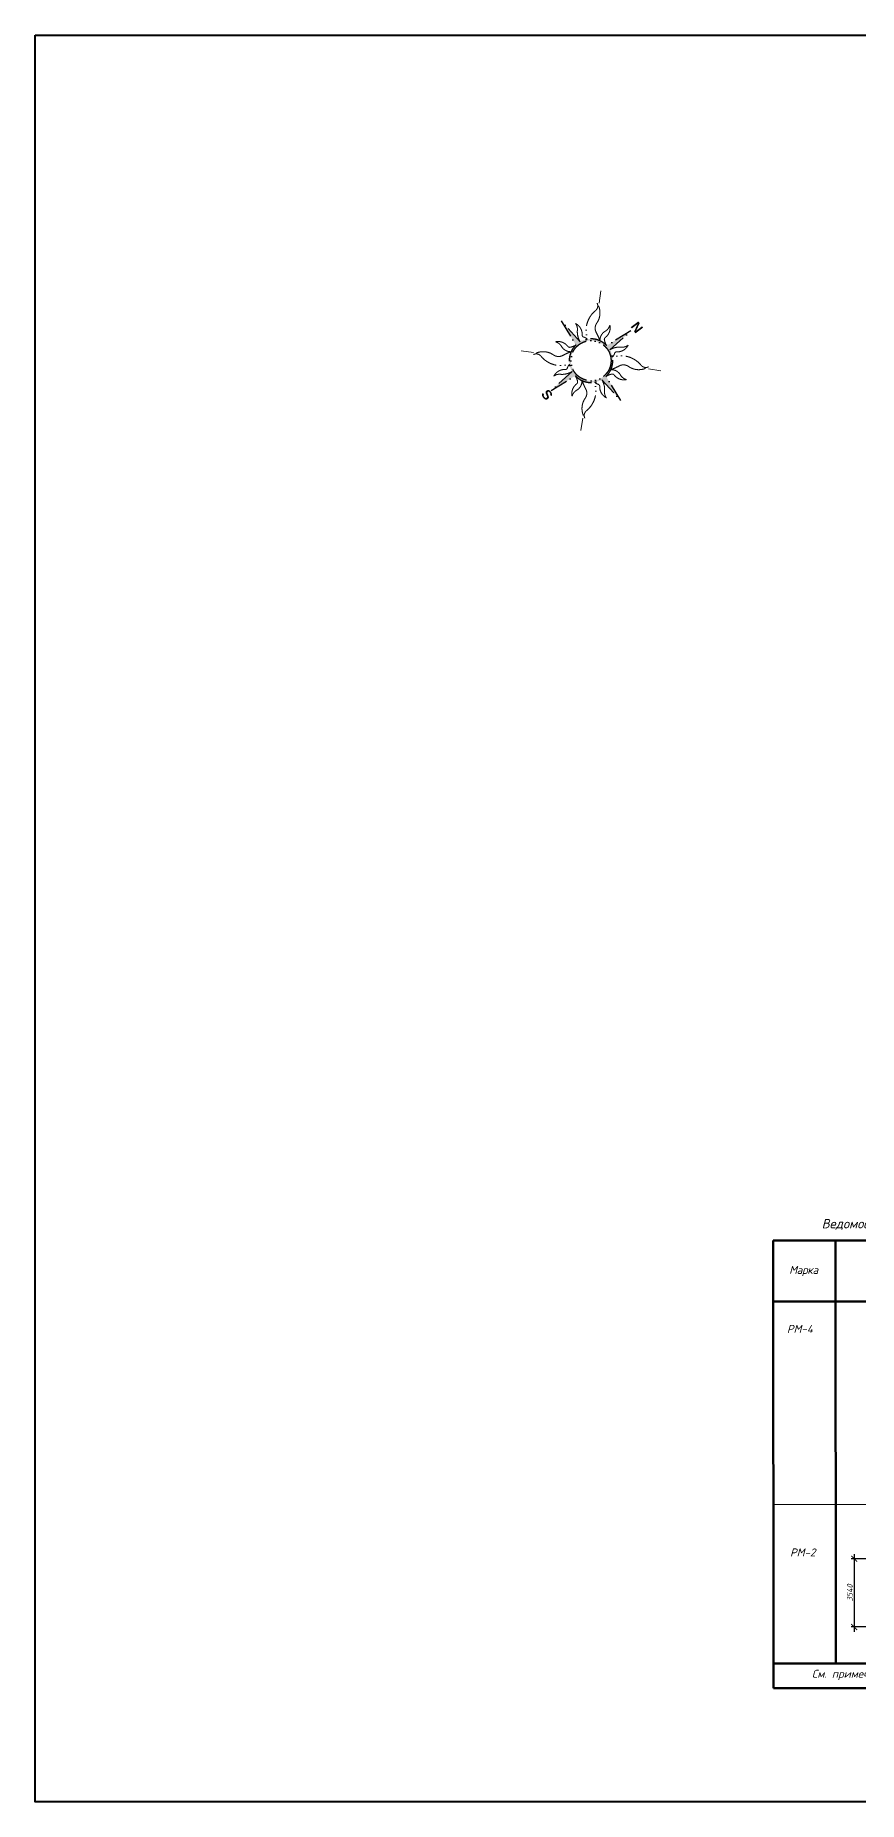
# Model space of a CAD drawing. Header units: millimetres. Extents: x -82276 to 69119, y 30132 to 86759.
# Drawn here: x -82276 to -55870, y 30132 to 86759 of the extents above; entities that cross this region are included whole.
import ezdxf

# ---------------------------------------------------------------- set-up
doc = ezdxf.new("R2010")
doc.units = ezdxf.units.MM
doc.header["$MEASUREMENT"] = 0
doc.linetypes.add('ACAD_ISO14W100', pattern=[24, 12, -3, 0, -3, 0, -3, 0, -3])
doc.layers.get('0').update_dxf_attribs({"lineweight": 5})
for name, color, linetype, lineweight in [('#Рамка', 7, 'Continuous', 50), ('k_ Рамка', 7, 'Continuous', 50), ('размеры', 7, 'Continuous', 5), ('стены наруж_Ном._пера__97', 7, 'Continuous', 5)]:
    doc.layers.add(name, color=color, linetype=linetype, lineweight=lineweight)
doc.layers.add('Block01', color=7, linetype='Continuous')
doc.layers.add('текст', color=7, linetype='Continuous')
doc.styles.add('GOST 2.304', font='isocpeui.ttf')
doc.styles.get("Standard").update_dxf_attribs({"font": 'isocpeui.ttf'})
doc.styles.add('STEP PR', font='isocpeui.ttf')
doc.dimstyles.new('SPDS', dxfattribs={"dimscale": 50, "dimtxt": 2.5, "dimasz": 2.5, "dimexe": 1.25, "dimexo": 0.625, "dimtad": 1, "dimdec": 0, "dimrnd": 0.001, "dimtxsty": 'STEP PR', "dimblk": 'ARCHTICK', "dimcen": 2.5, "dimdle": 2, "dimclrd": 256, "dimclre": 256, "dimclrt": 7, "dimadec": 0, "dimazin": 2, "dimtfac": 0.75, "dimtdec": 0, "dimtmove": 1, "dimatfit": 3, "dimfxl": 1, "dimtolj": 1, "dimarcsym": 1})

# ---------------------------------------------------------------- blocks, each defined once
blk = doc.blocks.new('Roza vetrov')
at = {"layer": 'Block01', "linetype": 'ACAD_ISO14W100', "true_color": 0xff9c38}
h = blk.add_hatch(color=30, dxfattribs=at)
h.paths.add_polyline_path([(18.4, 27.8), (6.5, 13, 0.343879), (-11.1, 9.5), (-27.8, 18.4), (-13, 6.5, 0.343879), (-9.5, -11.1), (-18.4, -27.8), (-6.5, -13, 0.343879), (11.1, -9.5), (27.8, -18.4), (13, -6.5, 0.343879), (9.5, 11.1)])
h.paths.add_polyline_path([(13.4, 1.3, -1), (-13.4, -1.3, -1)], flags=16)
at = {"layer": 'Block01', "color": 30, "linetype": 'ACAD_ISO14W100', "lineweight": 20, "true_color": 0xff9c38}
for points in [[(-11.1, 9.5, -0.147145), (-15.3, 15.7, 0.199542), (-18, 19.9, -0.291773), (-11.3, 14.2, 0.285284), (-10.1, 13.2, -0.119553), (-7, 12.7, -0.314789), (-8.4, 32.5, 0.353365), (-9.1, 37.6, -0.305908), (-4.8, 24.9, 0.281282), (-3.1, 19, -0.036464), (1.2, 14.5, -0.28414), (2.4, 21.8, 0.199542), (3.9, 26.6, -0.291773), (3.8, 17.8, 0.285284), (3.7, 16.2, 0.090517), (6.5, 13)], [(9.5, 11.1, -0.147145), (15.7, 15.3, 0.199542), (19.9, 18, -0.291773), (14.2, 11.3, 0.285284), (13.2, 10.1, -0.119553), (12.7, 7, -0.314789), (32.5, 8.4, 0.353365), (37.6, 9.1, -0.305908), (24.9, 4.8, 0.281282), (19, 3.1, -0.036464), (14.5, -1.2, -0.28414), (21.8, -2.4, 0.199542), (26.6, -3.9, -0.291773), (17.8, -3.8, 0.285284), (16.2, -3.7, 0.090517), (13, -6.5)], [(-9.5, -11.1, -0.147145), (-15.7, -15.3, 0.199542), (-19.9, -18, -0.291773), (-14.2, -11.3, 0.285284), (-13.2, -10.1, -0.119553), (-12.7, -7, -0.314789), (-32.5, -8.4, 0.353365), (-37.6, -9.1, -0.305908), (-24.9, -4.8, 0.281282), (-19, -3.1, -0.036464), (-14.5, 1.2, -0.28414), (-21.8, 2.4, 0.199542), (-26.6, 3.9, -0.291773), (-17.8, 3.8, 0.285284), (-16.2, 3.7, 0.090517), (-13, 6.5)], [(11.1, -9.5, -0.147145), (15.3, -15.7, 0.199542), (18, -19.9, -0.291773), (11.3, -14.2, 0.285284), (10.1, -13.2, -0.119553), (7, -12.7, -0.314789), (8.4, -32.5, 0.353365), (9.1, -37.6, -0.305908), (4.8, -24.9, 0.281282), (3.1, -19, -0.036464), (-1.2, -14.5, -0.28414), (-2.4, -21.8, 0.199542), (-3.9, -26.6, -0.291773), (-3.8, -17.8, 0.285284), (-3.7, -16.2, 0.090517), (-6.5, -13)]]:
    blk.add_lwpolyline(points, format="xyb", dxfattribs=at)
for points in [[(-7.8, 38), (-9.4, 46.2)], [(38, 7.8), (46.2, 9.4)], [(-38, -7.8), (-46.2, -9.4)], [(7.8, -38), (9.4, -46.2)]]:
    blk.add_lwpolyline(points, dxfattribs=at)
at = {"layer": 'Block01', "color": 30, "linetype": 'ACAD_ISO14W100', "true_color": 0xff9c38}
blk.add_lwpolyline([(6.5, 13, 0.343879), (-11.1, 9.5), (-27.8, 18.4), (-13, 6.5, 0.343879), (-9.5, -11.1), (-18.4, -27.8), (-6.5, -13, 0.343879), (11.1, -9.5), (27.8, -18.4), (13, -6.5, 0.343879), (9.5, 11.1), (18.4, 27.8)], format="xyb", close=True, dxfattribs=at)
blk.add_circle((0, 0), 13.4, dxfattribs=at)
at = {"layer": 'Block01', "color": 30, "true_color": 0xff9c38, "char_height": 6.375, "width": 5.657, "attachment_point": 1, "rotation": 326.5193}
for s, insert in [('{\\fArial|b1|i0|c0|p34;N}', (20.5, 35.7)), ('{\\fArial|b1|i0|c0|p34;S}', (-20.7, -27))]:
    blk.add_mtext(s, dxfattribs=dict(at, insert=insert))
blk = doc.blocks.new('_ArchTick')
at = {"color": 0, "linetype": 'ByBlock', "const_width": 0.15}
blk.add_lwpolyline([(-0.5, -0.5), (0.5, 0.5)], dxfattribs=at)
blk = doc.blocks.new('*D427')
at = {"layer": 'Defpoints', "color": 0, "transparency": 16777216}
for p in [(-54818, 37921), (-56015, 35732), (-54818, 35732)]:
    blk.add_point(p, dxfattribs=at)
at = {"layer": 'размеры', "lineweight": -2, "transparency": 16777216}
for p, q in [((-56015, 38071), (-56015, 35582)), ((-54865, 37921), (-56108, 37921)), ((-54865, 35732), (-56108, 35732))]:
    blk.add_line(p, q, dxfattribs=at)
at = {"layer": 'размеры', "lineweight": -2, "transparency": 16777216, "xscale": 187.5, "yscale": 187.5, "zscale": 187.5}
for p, rotation in [((-56015, 37921), 90), ((-56015, 35732), 270)]:
    blk.add_blockref('_ArchTick', p, dxfattribs=dict(at, rotation=rotation))
at = {"layer": 'размеры', "color": 7, "transparency": 16777216, "insert": (-56155, 36826), "char_height": 187.5, "attachment_point": 5, "rotation": 90, "style": 'STEP PR'}
blk.add_mtext('\\A1;3540', dxfattribs=at)

msp = doc.modelspace()

# ---------------------------------------------------------------- linework, layer by layer
at = {"layer": '#Рамка', "linetype": 'Continuous', "ltscale": 100}
for p, q in [((-58613.6, 48119.8), (-45613.6, 48119.8)), ((-58613.6, 48119.8), (-58597.5, 33767.9)), ((-56613.6, 48119.8), (-56598.5, 34561.4)), ((-58613.6, 46169.8), (-45613.6, 46169.8)), ((-58597.5, 34561.4), (-45597.5, 34561.4)), ((-58597.5, 33767.9), (-45597.5, 33767.9))]:
    msp.add_line(p, q, dxfattribs=at)
at = {"linetype": 'Continuous'}
msp.add_line((-58604.1, 39656.6), (-45604.1, 39656.6), dxfattribs=at)
at = {"layer": 'стены наруж_Ном._пера__97', "color": 3, "lineweight": 40}
msp.add_lwpolyline([(-82275.7, 86759), (55717.2, 86759), (55717.2, 30132.2), (-82275.7, 30132.2)], close=True, dxfattribs=at)

# ---------------------------------------------------------------- block references
at = {"xscale": 47.99999999171308, "yscale": 47.99999999171308, "zscale": 47.99999999171308, "rotation": 340.3516108222644}
msp.add_blockref('Roza vetrov', (-64455.3, 76328.3), dxfattribs=at)

# ---------------------------------------------------------------- texts
at = {"layer": 'k_ Рамка', "color": 7, "insert": (-53587.2, 48620.6), "char_height": 300, "width": 8700, "attachment_point": 5, "style": 'STEP PR'}
msp.add_mtext('Ведомость перемычек (продолжение)', dxfattribs=at)
at = {"layer": 'текст', "ltscale": 100, "insert": (-57638.7, 47144.8), "char_height": 256.564, "width": 6700, "attachment_point": 5, "style": 'GOST 2.304'}
msp.add_mtext('{\\T0.95;Марка}', dxfattribs=at)
at = {"layer": 'текст', "ltscale": 100, "char_height": 256.564, "attachment_point": 1, "style": 'GOST 2.304'}
for s, width, heights, insert in [('\\pi561.12;РМ-4', 1970.449, [2370.7], (-58732, 45415.7)), ('\\pi985.22;\\P\\pi556.16;РМ-2', 1970.449, [2370.7], (-58626.5, 38677.8)), ('См. примечание п.3', 11334.191, [1852], (-57368.3, 34359.9))]:
    msp.add_mtext_dynamic_manual_height_columns(s, width=width, gutter_width=1250, heights=heights, dxfattribs=dict(at, insert=insert))

# ---------------------------------------------------------------- dimensions: what is measured, and where the dimension line sits
at = {"layer": 'размеры'}
dim = msp.add_linear_dim(base=(-56014.6, 35731.7), p1=(-54817.6, 37920.8), p2=(-54817.6, 35731.7), angle=90, text='3540', dimstyle='SPDS', override={"dimscale": 75}, dxfattribs=at)
dim.commit()
dim.dimension.update_dxf_attribs({"geometry": '*D427', "text_midpoint": (-56155.3, 36826.3)})

doc.saveas('drawing.dxf')
